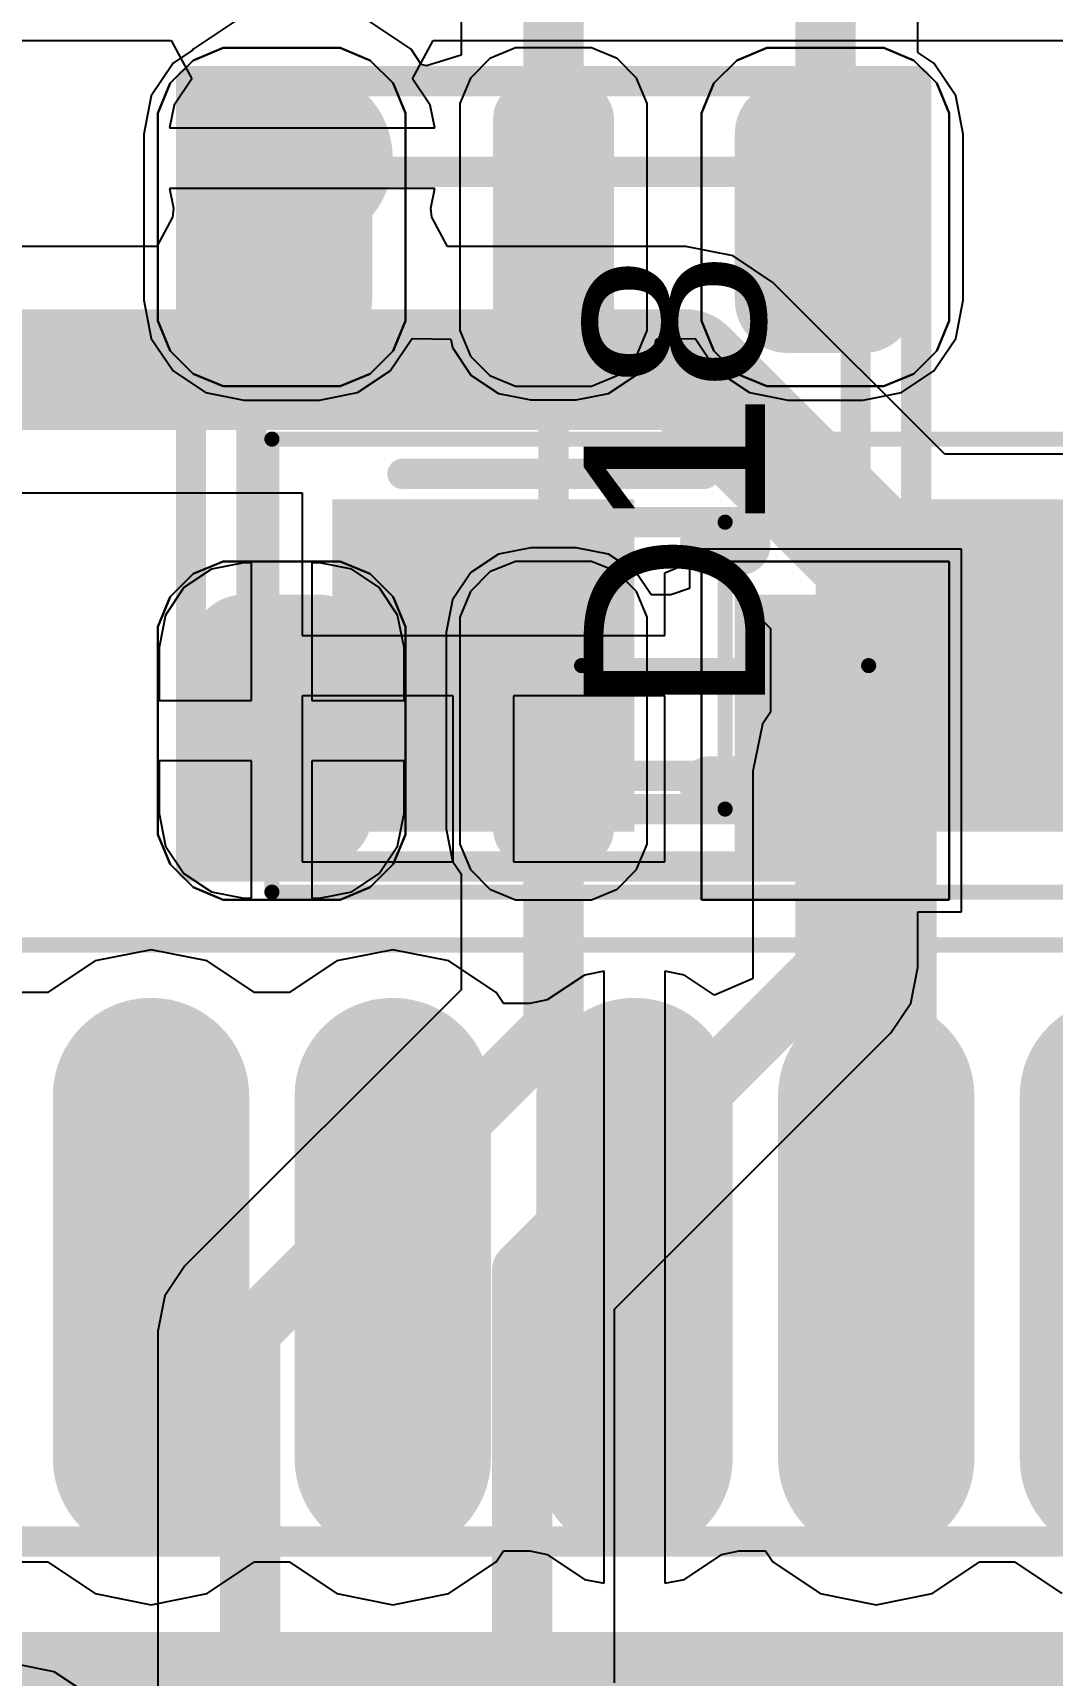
# Model space of a CAD drawing. Header units: inches. Extents: x -0.1 to 84.5, y -0.1 to 23.7.
# Drawn here: x 40.31 to 43.68, y 12.66 to 18.09 of the extents above; entities that cross this region are included whole.
import ezdxf

# ---------------------------------------------------------------- set-up
doc = ezdxf.new("R2010")
doc.units = ezdxf.units.IN
for name, color, linetype in [('Bottom 3D Body', 56, 'Continuous'), ('Bottom Courtyard', 56, 'Continuous'), ('Bottom Layer', 5, 'Continuous'), ('Bottom Overlay', 54, 'Continuous'), ('Bottom Paste', 16, 'Continuous'), ('Bottom Solder', 6, 'Continuous'), ('Top 3D Body', 56, 'Continuous'), ('Top Courtyard', 56, 'Continuous'), ('Top Layer', 1, 'Continuous'), ('Top Overlay', 2, 'Continuous'), ('Top Paste', 8, 'Continuous'), ('Top Solder', 216, 'Continuous'), ('Via Holes', 16, 'Continuous')]:
    doc.layers.add(name, color=color, linetype=linetype)
doc.styles.add('Arial', font='', dxfattribs={"height": 0.2})
doc.styles.get('Arial').set_extended_font_data('Arial')

# ---------------------------------------------------------------- blocks, each defined once
blk = doc.blocks.new('TQFP80P1200X1200X120_44N_B_99')
at = {"layer": 'Bottom Layer'}
h = blk.add_hatch(color=5, dxfattribs=at)
edge = h.paths.add_edge_path()
edge.add_arc((-6.475, 3.2), 0.275, 90, 270)
edge.add_line((-6.475, 2.925), (-5.275, 2.925))
edge.add_arc((-5.275, 3.2), 0.275, 270, 450)
edge.add_line((-5.275, 3.475), (-6.475, 3.475))
h = blk.add_hatch(color=5, dxfattribs=at)
edge = h.paths.add_edge_path()
edge.add_arc((-6.475, 2.4), 0.275, 90, 270)
edge.add_line((-6.475, 2.125), (-5.275, 2.125))
edge.add_arc((-5.275, 2.4), 0.275, 270, 450)
edge.add_line((-5.275, 2.675), (-6.475, 2.675))
h = blk.add_hatch(color=5, dxfattribs=at)
edge = h.paths.add_edge_path()
edge.add_arc((-6.475, 1.6), 0.275, 90, 270)
edge.add_line((-6.475, 1.325), (-5.275, 1.325))
edge.add_arc((-5.275, 1.6), 0.275, 270, 450)
edge.add_line((-5.275, 1.875), (-6.475, 1.875))
h = blk.add_hatch(color=5, dxfattribs=at)
edge = h.paths.add_edge_path()
edge.add_arc((-6.475, 0.8), 0.275, 90, 270)
edge.add_line((-6.475, 0.525), (-5.275, 0.525))
edge.add_arc((-5.275, 0.8), 0.275, 270, 450)
edge.add_line((-5.275, 1.075), (-6.475, 1.075))
h = blk.add_hatch(color=5, dxfattribs=at)
edge = h.paths.add_edge_path()
edge.add_arc((-6.475, 0), 0.275, 90, 270)
edge.add_line((-6.475, -0.275), (-5.275, -0.275))
edge.add_arc((-5.275, 0), 0.275, 270, 450)
edge.add_line((-5.275, 0.275), (-6.475, 0.275))
at = {"layer": 'Bottom Paste'}
h = blk.add_hatch(color=16, dxfattribs=at)
edge = h.paths.add_edge_path()
edge.add_arc((-6.475, 3.2), 0.275, 90, 270)
edge.add_line((-6.475, 2.925), (-5.275, 2.925))
edge.add_arc((-5.275, 3.2), 0.275, 270, 450)
edge.add_line((-5.275, 3.475), (-6.475, 3.475))
h = blk.add_hatch(color=16, dxfattribs=at)
edge = h.paths.add_edge_path()
edge.add_arc((-6.475, 2.4), 0.275, 90, 270)
edge.add_line((-6.475, 2.125), (-5.275, 2.125))
edge.add_arc((-5.275, 2.4), 0.275, 270, 450)
edge.add_line((-5.275, 2.675), (-6.475, 2.675))
h = blk.add_hatch(color=16, dxfattribs=at)
edge = h.paths.add_edge_path()
edge.add_arc((-6.475, 1.6), 0.275, 90, 270)
edge.add_line((-6.475, 1.325), (-5.275, 1.325))
edge.add_arc((-5.275, 1.6), 0.275, 270, 450)
edge.add_line((-5.275, 1.875), (-6.475, 1.875))
h = blk.add_hatch(color=16, dxfattribs=at)
edge = h.paths.add_edge_path()
edge.add_arc((-6.475, 0.8), 0.275, 90, 270)
edge.add_line((-6.475, 0.525), (-5.275, 0.525))
edge.add_arc((-5.275, 0.8), 0.275, 270, 450)
edge.add_line((-5.275, 1.075), (-6.475, 1.075))
h = blk.add_hatch(color=16, dxfattribs=at)
edge = h.paths.add_edge_path()
edge.add_arc((-6.475, 0), 0.275, 90, 270)
edge.add_line((-6.475, -0.275), (-5.275, -0.275))
edge.add_arc((-5.275, 0), 0.275, 270, 450)
edge.add_line((-5.275, 0.275), (-6.475, 0.275))
at = {"layer": 'Bottom Solder'}
h = blk.add_hatch(color=6, dxfattribs=at)
edge = h.paths.add_edge_path()
edge.add_arc((-6.475, 3.2), 0.325, 90, 270)
edge.add_line((-6.475, 2.875), (-5.275, 2.875))
edge.add_arc((-5.275, 3.2), 0.325, 270, 450)
edge.add_line((-5.275, 3.525), (-6.475, 3.525))
h = blk.add_hatch(color=6, dxfattribs=at)
edge = h.paths.add_edge_path()
edge.add_arc((-6.475, 2.4), 0.325, 90, 270)
edge.add_line((-6.475, 2.075), (-5.275, 2.075))
edge.add_arc((-5.275, 2.4), 0.325, 270, 450)
edge.add_line((-5.275, 2.725), (-6.475, 2.725))
h = blk.add_hatch(color=6, dxfattribs=at)
edge = h.paths.add_edge_path()
edge.add_arc((-6.475, 1.6), 0.325, 90, 270)
edge.add_line((-6.475, 1.275), (-5.275, 1.275))
edge.add_arc((-5.275, 1.6), 0.325, 270, 450)
edge.add_line((-5.275, 1.925), (-6.475, 1.925))
h = blk.add_hatch(color=6, dxfattribs=at)
edge = h.paths.add_edge_path()
edge.add_arc((-6.475, 0.8), 0.325, 90, 270)
edge.add_line((-6.475, 0.475), (-5.275, 0.475))
edge.add_arc((-5.275, 0.8), 0.325, 270, 450)
edge.add_line((-5.275, 1.125), (-6.475, 1.125))
h = blk.add_hatch(color=6, dxfattribs=at)
edge = h.paths.add_edge_path()
edge.add_arc((-6.475, 0), 0.325, 90, 270)
edge.add_line((-6.475, -0.325), (-5.275, -0.325))
edge.add_arc((-5.275, 0), 0.325, 270, 450)
edge.add_line((-5.275, 0.325), (-6.475, 0.325))
at = {"layer": 'Bottom 3D Body'}
blk.add_lwpolyline([(-5, -5, 0.1, 0.1, 0), (-5, 5, 0.1, 0.1, 0)], format="xyseb", dxfattribs=at)
at = {"layer": 'Bottom Courtyard'}
blk.add_lwpolyline([(-6.975, -6.975, 0.05, 0.05, 0), (-6.975, 6.975, 0.05, 0.05, 0)], format="xyseb", dxfattribs=at)
at = {"layer": 'Bottom Overlay'}
blk.add_lwpolyline([(-4.6, -4.6, 0.2, 0.2, 0), (-4.6, 4.6, 0.2, 0.2, 0)], format="xyseb", dxfattribs=at)
blk = doc.blocks.new('CAPC0603_1608_55_N_B_101')
at = {"layer": 'Bottom Layer'}
for points in [[(-0.35, 0.5), (-0.35, -0.5), (-1.25, -0.5), (-1.25, 0.5)], [(1.25, 0.5), (1.25, -0.5), (0.35, -0.5), (0.35, 0.5)]]:
    blk.add_hatch(color=5, dxfattribs=at).paths.add_polyline_path(points)
at = {"layer": 'Bottom Paste'}
for points in [[(-0.35, 0.5), (-0.35, -0.5), (-1.25, -0.5), (-1.25, 0.5)], [(1.25, 0.5), (1.25, -0.5), (0.35, -0.5), (0.35, 0.5)]]:
    blk.add_hatch(color=16, dxfattribs=at).paths.add_polyline_path(points)
at = {"layer": 'Bottom Solder'}
for points in [[(-0.3, 0.55), (-0.3, -0.55), (-1.3, -0.55), (-1.3, 0.55)], [(1.3, 0.55), (1.3, -0.55), (0.3, -0.55), (0.3, 0.55)]]:
    blk.add_hatch(color=6, dxfattribs=at).paths.add_polyline_path(points)
at = {"layer": 'Bottom Overlay'}
for points in [[(-0.05, 0.4, 0.2, 0.2, 0), (0.05, 0.4, 0.2, 0.2, 0)], [(-0.05, -0.4, 0.2, 0.2, 0), (0.05, -0.4, 0.2, 0.2, 0)]]:
    blk.add_lwpolyline(points, format="xyseb", dxfattribs=at)
for points in [[(-0.1, 0.4, 0.1, 0.1, 1), (0, 0.4, 0.1, 0.1, 1)], [(0, 0.4, 0.1, 0.1, 1), (0.1, 0.4, 0.1, 0.1, 1)], [(-0.1, -0.4, 0.1, 0.1, 1), (0, -0.4, 0.1, 0.1, 1)], [(0, -0.4, 0.1, 0.1, 1), (0.1, -0.4, 0.1, 0.1, 1)]]:
    blk.add_lwpolyline(points, format="xyseb", close=True, dxfattribs=at)
at = {"layer": 'Top 3D Body'}
for points in [[(-0.875, 0.475, 0.1, 0.1, 0), (0.875, 0.475, 0.1, 0.1, 0)], [(-0.875, -0.475, 0.1, 0.1, 0), (-0.875, 0.475, 0.1, 0.1, 0)], [(0.875, -0.475, 0.1, 0.1, 0), (0.875, 0.475, 0.1, 0.1, 0)], [(-0.875, -0.475, 0.1, 0.1, 0), (0.875, -0.475, 0.1, 0.1, 0)]]:
    blk.add_lwpolyline(points, format="xyseb", dxfattribs=at)
for points in [[(-0.9, 0.475, 0.05, 0.05, 1), (-0.85, 0.475, 0.05, 0.05, 1)], [(-0.9, 0.475, 0.05, 0.05, 1), (-0.85, 0.475, 0.05, 0.05, 1)], [(0.85, 0.475, 0.05, 0.05, 1), (0.9, 0.475, 0.05, 0.05, 1)], [(0.85, 0.475, 0.05, 0.05, 1), (0.9, 0.475, 0.05, 0.05, 1)], [(-0.9, -0.475, 0.05, 0.05, 1), (-0.85, -0.475, 0.05, 0.05, 1)], [(-0.9, -0.475, 0.05, 0.05, 1), (-0.85, -0.475, 0.05, 0.05, 1)], [(0.85, -0.475, 0.05, 0.05, 1), (0.9, -0.475, 0.05, 0.05, 1)], [(0.85, -0.475, 0.05, 0.05, 1), (0.9, -0.475, 0.05, 0.05, 1)]]:
    blk.add_lwpolyline(points, format="xyseb", close=True, dxfattribs=at)
at = {"layer": 'Top Courtyard'}
for points in [[(-1.5, 0.75, 0.05, 0.05, 0), (1.5, 0.75, 0.05, 0.05, 0)], [(-1.5, -0.75, 0.05, 0.05, 0), (-1.5, 0.75, 0.05, 0.05, 0)], [(1.5, -0.75, 0.05, 0.05, 0), (1.5, 0.75, 0.05, 0.05, 0)], [(0, -0.475, 0.05, 0.05, 0), (0, 0.475, 0.05, 0.05, 0)], [(-0.475, 0, 0.05, 0.05, 0), (0.475, 0, 0.05, 0.05, 0)], [(-1.5, -0.75, 0.05, 0.05, 0), (1.5, -0.75, 0.05, 0.05, 0)]]:
    blk.add_lwpolyline(points, format="xyseb", dxfattribs=at)
for points in [[(-1.5125, 0.75, 0.025, 0.025, 1), (-1.4875, 0.75, 0.025, 0.025, 1)], [(-1.5125, 0.75, 0.025, 0.025, 1), (-1.4875, 0.75, 0.025, 0.025, 1)], [(1.4875, 0.75, 0.025, 0.025, 1), (1.5125, 0.75, 0.025, 0.025, 1)], [(1.4875, 0.75, 0.025, 0.025, 1), (1.5125, 0.75, 0.025, 0.025, 1)], [(-0.0125, 0.475, 0.025, 0.025, 1), (0.0125, 0.475, 0.025, 0.025, 1)], [(-0.4875, 0, 0.025, 0.025, 1), (-0.4625, 0, 0.025, 0.025, 1)], [(0.4625, 0, 0.025, 0.025, 1), (0.4875, 0, 0.025, 0.025, 1)], [(-0.0125, -0.475, 0.025, 0.025, 1), (0.0125, -0.475, 0.025, 0.025, 1)], [(-1.5125, -0.75, 0.025, 0.025, 1), (-1.4875, -0.75, 0.025, 0.025, 1)], [(-1.5125, -0.75, 0.025, 0.025, 1), (-1.4875, -0.75, 0.025, 0.025, 1)], [(1.4875, -0.75, 0.025, 0.025, 1), (1.5125, -0.75, 0.025, 0.025, 1)], [(1.4875, -0.75, 0.025, 0.025, 1), (1.5125, -0.75, 0.025, 0.025, 1)]]:
    blk.add_lwpolyline(points, format="xyseb", close=True, dxfattribs=at)
blk = doc.blocks.new('APA_RGB_LED_2020_122')
at = {"layer": 'Top Layer'}
h = blk.add_hatch(color=1, dxfattribs=at)
edge = h.paths.add_edge_path()
edge.add_arc((-1.125, 1.025), 0.125, 90, 180)
edge.add_line((-1.25, 1.025), (-1.25, 0.775))
edge.add_arc((-1.125, 0.775), 0.125, 180, 270)
edge.add_line((-1.125, 0.65), (-0.575, 0.65))
edge.add_arc((-0.575, 0.775), 0.125, 270, 360)
edge.add_line((-0.45, 0.775), (-0.45, 1.025))
edge.add_arc((-0.575, 1.025), 0.125, 0, 90)
edge.add_line((-0.575, 1.15), (-1.125, 1.15))
h = blk.add_hatch(color=1, dxfattribs=at)
edge = h.paths.add_edge_path()
edge.add_arc((0.575, 1.025), 0.125, 90, 180)
edge.add_line((0.45, 1.025), (0.45, 0.775))
edge.add_arc((0.575, 0.775), 0.125, 180, 270)
edge.add_line((0.575, 0.65), (1.125, 0.65))
edge.add_arc((1.125, 0.775), 0.125, 270, 360)
edge.add_line((1.25, 0.775), (1.25, 1.025))
edge.add_arc((1.125, 1.025), 0.125, 0, 90)
edge.add_line((1.125, 1.15), (0.575, 1.15))
h = blk.add_hatch(color=1, dxfattribs=at)
edge = h.paths.add_edge_path()
edge.add_arc((-1.175, 0.075), 0.075, 90, 180)
edge.add_line((-1.25, 0.075), (-1.25, -0.075))
edge.add_arc((-1.175, -0.075), 0.075, 180, 270)
edge.add_line((-1.175, -0.15), (-0.525, -0.15))
edge.add_arc((-0.525, -0.075), 0.075, 270, 360)
edge.add_line((-0.45, -0.075), (-0.45, 0.075))
edge.add_arc((-0.525, 0.075), 0.075, 0, 90)
edge.add_line((-0.525, 0.15), (-1.175, 0.15))
h = blk.add_hatch(color=1, dxfattribs=at)
edge = h.paths.add_edge_path()
edge.add_arc((0.525, 0.075), 0.075, 90, 180)
edge.add_line((0.45, 0.075), (0.45, -0.075))
edge.add_arc((0.525, -0.075), 0.075, 180, 270)
edge.add_line((0.525, -0.15), (1.175, -0.15))
edge.add_arc((1.175, -0.075), 0.075, 270, 360)
edge.add_line((1.25, -0.075), (1.25, 0.075))
edge.add_arc((1.175, 0.075), 0.075, 0, 90)
edge.add_line((1.175, 0.15), (0.525, 0.15))
blk.add_hatch(color=1, dxfattribs=at).paths.add_polyline_path([(-1.25, -0.65), (-0.45, -0.65), (-0.45, -1.15), (-1.25, -1.15)])
h = blk.add_hatch(color=1, dxfattribs=at)
edge = h.paths.add_edge_path()
edge.add_arc((0.575, -0.775), 0.125, 90, 180)
edge.add_line((0.45, -0.775), (0.45, -1.025))
edge.add_arc((0.575, -1.025), 0.125, 180, 270)
edge.add_line((0.575, -1.15), (1.125, -1.15))
edge.add_arc((1.125, -1.025), 0.125, 270, 360)
edge.add_line((1.25, -1.025), (1.25, -0.775))
edge.add_arc((1.125, -0.775), 0.125, 0, 90)
edge.add_line((1.125, -0.65), (0.575, -0.65))
at = {"layer": 'Top Paste'}
h = blk.add_hatch(color=8, dxfattribs=at)
edge = h.paths.add_edge_path()
edge.add_arc((-1.125, 1.025), 0.125, 90, 180)
edge.add_line((-1.25, 1.025), (-1.25, 0.775))
edge.add_arc((-1.125, 0.775), 0.125, 180, 270)
edge.add_line((-1.125, 0.65), (-0.575, 0.65))
edge.add_arc((-0.575, 0.775), 0.125, 270, 360)
edge.add_line((-0.45, 0.775), (-0.45, 1.025))
edge.add_arc((-0.575, 1.025), 0.125, 0, 90)
edge.add_line((-0.575, 1.15), (-1.125, 1.15))
h = blk.add_hatch(color=8, dxfattribs=at)
edge = h.paths.add_edge_path()
edge.add_arc((0.575, 1.025), 0.125, 90, 180)
edge.add_line((0.45, 1.025), (0.45, 0.775))
edge.add_arc((0.575, 0.775), 0.125, 180, 270)
edge.add_line((0.575, 0.65), (1.125, 0.65))
edge.add_arc((1.125, 0.775), 0.125, 270, 360)
edge.add_line((1.25, 0.775), (1.25, 1.025))
edge.add_arc((1.125, 1.025), 0.125, 0, 90)
edge.add_line((1.125, 1.15), (0.575, 1.15))
h = blk.add_hatch(color=8, dxfattribs=at)
edge = h.paths.add_edge_path()
edge.add_arc((-1.175, 0.075), 0.075, 90, 180)
edge.add_line((-1.25, 0.075), (-1.25, -0.075))
edge.add_arc((-1.175, -0.075), 0.075, 180, 270)
edge.add_line((-1.175, -0.15), (-0.525, -0.15))
edge.add_arc((-0.525, -0.075), 0.075, 270, 360)
edge.add_line((-0.45, -0.075), (-0.45, 0.075))
edge.add_arc((-0.525, 0.075), 0.075, 0, 90)
edge.add_line((-0.525, 0.15), (-1.175, 0.15))
h = blk.add_hatch(color=8, dxfattribs=at)
edge = h.paths.add_edge_path()
edge.add_arc((0.525, 0.075), 0.075, 90, 180)
edge.add_line((0.45, 0.075), (0.45, -0.075))
edge.add_arc((0.525, -0.075), 0.075, 180, 270)
edge.add_line((0.525, -0.15), (1.175, -0.15))
edge.add_arc((1.175, -0.075), 0.075, 270, 360)
edge.add_line((1.25, -0.075), (1.25, 0.075))
edge.add_arc((1.175, 0.075), 0.075, 0, 90)
edge.add_line((1.175, 0.15), (0.525, 0.15))
blk.add_hatch(color=8, dxfattribs=at).paths.add_polyline_path([(-1.25, -0.65), (-0.45, -0.65), (-0.45, -1.15), (-1.25, -1.15)])
h = blk.add_hatch(color=8, dxfattribs=at)
edge = h.paths.add_edge_path()
edge.add_arc((0.575, -0.775), 0.125, 90, 180)
edge.add_line((0.45, -0.775), (0.45, -1.025))
edge.add_arc((0.575, -1.025), 0.125, 180, 270)
edge.add_line((0.575, -1.15), (1.125, -1.15))
edge.add_arc((1.125, -1.025), 0.125, 270, 360)
edge.add_line((1.25, -1.025), (1.25, -0.775))
edge.add_arc((1.125, -0.775), 0.125, 0, 90)
edge.add_line((1.125, -0.65), (0.575, -0.65))
at = {"layer": 'Top Solder'}
h = blk.add_hatch(color=216, dxfattribs=at)
edge = h.paths.add_edge_path()
edge.add_arc((-1.125, 1.025), 0.175, 90, 180)
edge.add_line((-1.3, 1.025), (-1.3, 0.775))
edge.add_arc((-1.125, 0.775), 0.175, 180, 270)
edge.add_line((-1.125, 0.6), (-0.575, 0.6))
edge.add_arc((-0.575, 0.775), 0.175, 270, 360)
edge.add_line((-0.4, 0.775), (-0.4, 1.025))
edge.add_arc((-0.575, 1.025), 0.175, 0, 90)
edge.add_line((-0.575, 1.2), (-1.125, 1.2))
h = blk.add_hatch(color=216, dxfattribs=at)
edge = h.paths.add_edge_path()
edge.add_arc((0.575, 1.025), 0.175, 90, 180)
edge.add_line((0.4, 1.025), (0.4, 0.775))
edge.add_arc((0.575, 0.775), 0.175, 180, 270)
edge.add_line((0.575, 0.6), (1.125, 0.6))
edge.add_arc((1.125, 0.775), 0.175, 270, 360)
edge.add_line((1.3, 0.775), (1.3, 1.025))
edge.add_arc((1.125, 1.025), 0.175, 0, 90)
edge.add_line((1.125, 1.2), (0.575, 1.2))
h = blk.add_hatch(color=216, dxfattribs=at)
edge = h.paths.add_edge_path()
edge.add_arc((-1.175, 0.075), 0.125, 90, 180)
edge.add_line((-1.3, 0.075), (-1.3, -0.075))
edge.add_arc((-1.175, -0.075), 0.125, 180, 270)
edge.add_line((-1.175, -0.2), (-0.525, -0.2))
edge.add_arc((-0.525, -0.075), 0.125, 270, 360)
edge.add_line((-0.4, -0.075), (-0.4, 0.075))
edge.add_arc((-0.525, 0.075), 0.125, 0, 90)
edge.add_line((-0.525, 0.2), (-1.175, 0.2))
h = blk.add_hatch(color=216, dxfattribs=at)
edge = h.paths.add_edge_path()
edge.add_arc((0.525, 0.075), 0.125, 90, 180)
edge.add_line((0.4, 0.075), (0.4, -0.075))
edge.add_arc((0.525, -0.075), 0.125, 180, 270)
edge.add_line((0.525, -0.2), (1.175, -0.2))
edge.add_arc((1.175, -0.075), 0.125, 270, 360)
edge.add_line((1.3, -0.075), (1.3, 0.075))
edge.add_arc((1.175, 0.075), 0.125, 0, 90)
edge.add_line((1.175, 0.2), (0.525, 0.2))
blk.add_hatch(color=216, dxfattribs=at).paths.add_polyline_path([(-1.3, -0.6), (-0.4, -0.6), (-0.4, -1.2), (-1.3, -1.2)])
h = blk.add_hatch(color=216, dxfattribs=at)
edge = h.paths.add_edge_path()
edge.add_arc((0.575, -0.775), 0.175, 90, 180)
edge.add_line((0.4, -0.775), (0.4, -1.025))
edge.add_arc((0.575, -1.025), 0.175, 180, 270)
edge.add_line((0.575, -1.2), (1.125, -1.2))
edge.add_arc((1.125, -1.025), 0.175, 270, 360)
edge.add_line((1.3, -1.025), (1.3, -0.775))
edge.add_arc((1.125, -0.775), 0.175, 0, 90)
edge.add_line((1.125, -0.6), (0.575, -0.6))
at = {"layer": 'Top 3D Body'}
for points in [[(-1, 1, 0.1, 0.1, 0), (1, 1, 0.1, 0.1, 0)], [(-1, 1, 0.1, 0.1, 0), (-1, -1, 0.1, 0.1, 0)], [(1, 1, 0.1, 0.1, 0), (1, -1, 0.1, 0.1, 0)], [(-1, -1, 0.1, 0.1, 0), (1, -1, 0.1, 0.1, 0)]]:
    blk.add_lwpolyline(points, format="xyseb", dxfattribs=at)
for points in [[(-1.025, 1, 0.05, 0.05, 1), (-0.975, 1, 0.05, 0.05, 1)], [(-1.025, 1, 0.05, 0.05, 1), (-0.975, 1, 0.05, 0.05, 1)], [(0.975, 1, 0.05, 0.05, 1), (1.025, 1, 0.05, 0.05, 1)], [(0.975, 1, 0.05, 0.05, 1), (1.025, 1, 0.05, 0.05, 1)], [(-1.025, -1, 0.05, 0.05, 1), (-0.975, -1, 0.05, 0.05, 1)], [(-1.025, -1, 0.05, 0.05, 1), (-0.975, -1, 0.05, 0.05, 1)], [(0.975, -1, 0.05, 0.05, 1), (1.025, -1, 0.05, 0.05, 1)], [(0.975, -1, 0.05, 0.05, 1), (1.025, -1, 0.05, 0.05, 1)]]:
    blk.add_lwpolyline(points, format="xyseb", close=True, dxfattribs=at)
at = {"layer": 'Top Courtyard'}
for points in [[(-1.3, 1.2, 0.1, 0.1, 0), (-1.3, -1.2, 0.1, 0.1, 0)], [(-1.3, 1.2, 0.1, 0.1, 0), (1.3, 1.2, 0.1, 0.1, 0)], [(1.3, 1.2, 0.1, 0.1, 0), (1.3, -1.2, 0.1, 0.1, 0)], [(0, 0.5, 0.1, 0.1, 0), (0, -0.5, 0.1, 0.1, 0)], [(-0.5, 0, 0.1, 0.1, 0), (0.5, 0, 0.1, 0.1, 0)], [(-1.3, -1.2, 0.1, 0.1, 0), (1.3, -1.2, 0.1, 0.1, 0)]]:
    blk.add_lwpolyline(points, format="xyseb", dxfattribs=at)
for points in [[(-1.325, 1.2, 0.05, 0.05, 1), (-1.275, 1.2, 0.05, 0.05, 1)], [(-1.325, 1.2, 0.05, 0.05, 1), (-1.275, 1.2, 0.05, 0.05, 1)], [(1.275, 1.2, 0.05, 0.05, 1), (1.325, 1.2, 0.05, 0.05, 1)], [(1.275, 1.2, 0.05, 0.05, 1), (1.325, 1.2, 0.05, 0.05, 1)], [(-0.025, 0.5, 0.05, 0.05, 1), (0.025, 0.5, 0.05, 0.05, 1)], [(-0.525, 0, 0.05, 0.05, 1), (-0.475, 0, 0.05, 0.05, 1)], [(0.475, 0, 0.05, 0.05, 1), (0.525, 0, 0.05, 0.05, 1)], [(-0.025, -0.5, 0.05, 0.05, 1), (0.025, -0.5, 0.05, 0.05, 1)], [(-1.325, -1.2, 0.05, 0.05, 1), (-1.275, -1.2, 0.05, 0.05, 1)], [(-1.325, -1.2, 0.05, 0.05, 1), (-1.275, -1.2, 0.05, 0.05, 1)], [(1.275, -1.2, 0.05, 0.05, 1), (1.325, -1.2, 0.05, 0.05, 1)], [(1.275, -1.2, 0.05, 0.05, 1), (1.325, -1.2, 0.05, 0.05, 1)]]:
    blk.add_lwpolyline(points, format="xyseb", close=True, dxfattribs=at)
at = {"layer": 'Top Overlay'}
for p, q in [((-1.2929, 1.2689), (-1.1937, 1.31)), ((-1.1937, 1.31), (-1.14, 1.31)), ((-1.14, 1.31), (-1.14, 1.31)), ((-1.14, 1.31), (-0.56, 1.31)), ((-0.56, 1.31), (-0.5063, 1.31)), ((-0.5063, 1.31), (-0.4071, 1.2689)), ((0.4071, 1.2689), (0.5063, 1.31)), ((0.5063, 1.31), (0.56, 1.31)), ((0.56, 1.31), (0.56, 1.31)), ((0.56, 1.31), (1.14, 1.31)), ((1.14, 1.31), (1.1937, 1.31)), ((1.1937, 1.31), (1.2929, 1.2689)), ((-1.3689, 1.1929), (-1.2929, 1.2689)), ((-0.4071, 1.2689), (-0.3311, 1.1929)), ((0.3311, 1.1929), (0.4071, 1.2689)), ((1.2929, 1.2689), (1.3689, 1.1929)), ((-1.41, 1.0937), (-1.3689, 1.1929)), ((-0.3311, 1.1929), (-0.29, 1.0937)), ((0.29, 1.0937), (0.3311, 1.1929)), ((1.3689, 1.1929), (1.41, 1.0937)), ((-1.41, 1.04), (-1.41, 1.0937)), ((-0.29, 1.0937), (-0.29, 1.04)), ((0.29, 1.04), (0.29, 1.0937)), ((1.41, 1.0937), (1.41, 1.04)), ((-1.41, 0.76), (-1.41, 1.04)), ((-0.29, 1.04), (-0.29, 1.04)), ((-0.29, 1.04), (-0.29, 0.76)), ((0.29, 0.76), (0.29, 1.04)), ((1.41, 1.04), (1.41, 1.04)), ((1.41, 1.04), (1.41, 0.76)), ((-1.41, 0.76), (-1.41, 0.76)), ((-1.41, 0.7063), (-1.41, 0.76)), ((-0.29, 0.76), (-0.29, 0.7063)), ((0.29, 0.76), (0.29, 0.76)), ((0.29, 0.7063), (0.29, 0.76)), ((1.41, 0.76), (1.41, 0.7063)), ((-1.3689, 0.6071), (-1.41, 0.7063)), ((-0.29, 0.7063), (-0.3311, 0.6071)), ((0.3311, 0.6071), (0.29, 0.7063)), ((1.41, 0.7063), (1.3689, 0.6071)), ((-1.2929, 0.5311), (-1.3689, 0.6071)), ((-0.3311, 0.6071), (-0.4071, 0.5311)), ((0.4071, 0.5311), (0.3311, 0.6071)), ((1.3689, 0.6071), (1.2929, 0.5311)), ((-1.1937, 0.49), (-1.2929, 0.5311)), ((-1.14, 0.49), (-1.1937, 0.49)), ((-0.56, 0.49), (-1.14, 0.49)), ((-0.5063, 0.49), (-0.56, 0.49)), ((-0.56, 0.49), (-0.56, 0.49)), ((-0.4071, 0.5311), (-0.5063, 0.49)), ((0.5063, 0.49), (0.4071, 0.5311)), ((0.56, 0.49), (0.5063, 0.49)), ((1.14, 0.49), (0.56, 0.49)), ((1.1937, 0.49), (1.14, 0.49)), ((1.14, 0.49), (1.14, 0.49)), ((1.2929, 0.5311), (1.1937, 0.49)), ((-1.3103, 0.275), (-1.375, 0.2103)), ((-1.2258, 0.31), (-1.3103, 0.275)), ((-1.18, 0.31), (-1.2258, 0.31)), ((-0.52, 0.31), (-1.18, 0.31)), ((-0.4743, 0.31), (-0.52, 0.31)), ((-0.52, 0.31), (-0.52, 0.31)), ((-0.3897, 0.275), (-0.4743, 0.31)), ((-0.325, 0.2103), (-0.3897, 0.275)), ((0.3897, 0.275), (0.325, 0.2103)), ((0.4742, 0.31), (0.3897, 0.275)), ((0.52, 0.31), (0.4742, 0.31)), ((1.18, 0.31), (0.52, 0.31)), ((1.2258, 0.31), (1.18, 0.31)), ((1.18, 0.31), (1.18, 0.31)), ((1.3103, 0.275), (1.2258, 0.31)), ((1.375, 0.2103), (1.3103, 0.275)), ((-1.375, 0.2103), (-1.41, 0.1258)), ((-0.29, 0.1258), (-0.325, 0.2103)), ((0.325, 0.2103), (0.29, 0.1258)), ((1.41, 0.1258), (1.375, 0.2103)), ((-1.41, 0.1258), (-1.41, 0.08)), ((-0.29, 0.08), (-0.29, 0.1258)), ((0.29, 0.1258), (0.29, 0.08)), ((1.41, 0.08), (1.41, 0.1258)), ((-1.41, 0.08), (-1.41, -0.08)), ((-1.41, 0.08), (-1.41, 0.08)), ((-0.29, -0.08), (-0.29, 0.08)), ((0.29, 0.08), (0.29, -0.08)), ((0.29, 0.08), (0.29, 0.08)), ((1.41, -0.08), (1.41, 0.08)), ((-1.41, -0.08), (-1.41, -0.1257)), ((-0.29, -0.1257), (-0.29, -0.08)), ((-0.29, -0.08), (-0.29, -0.08)), ((0.29, -0.08), (0.29, -0.1257)), ((1.41, -0.1257), (1.41, -0.08)), ((1.41, -0.08), (1.41, -0.08)), ((-1.41, -0.1257), (-1.375, -0.2103)), ((-0.325, -0.2103), (-0.29, -0.1257)), ((0.29, -0.1257), (0.325, -0.2103)), ((1.375, -0.2103), (1.41, -0.1257)), ((-1.375, -0.2103), (-1.3103, -0.275)), ((-0.3897, -0.275), (-0.325, -0.2103)), ((0.325, -0.2103), (0.3897, -0.275)), ((1.3103, -0.275), (1.375, -0.2103)), ((-1.3103, -0.275), (-1.2258, -0.31)), ((-1.2258, -0.31), (-1.18, -0.31)), ((-1.18, -0.31), (-1.18, -0.31)), ((-1.18, -0.31), (-0.52, -0.31)), ((-0.52, -0.31), (-0.4743, -0.31)), ((-0.4743, -0.31), (-0.3897, -0.275)), ((0.3897, -0.275), (0.4742, -0.31)), ((0.4742, -0.31), (0.52, -0.31)), ((0.52, -0.31), (0.52, -0.31)), ((0.52, -0.31), (1.18, -0.31)), ((1.18, -0.31), (1.2258, -0.31)), ((1.2258, -0.31), (1.3103, -0.275)), ((-1.41, -1.31), (-1.41, -0.49)), ((-1.41, -0.49), (-0.29, -0.49)), ((-0.29, -0.49), (-0.29, -1.31)), ((0.3311, -0.6071), (0.4071, -0.5311)), ((0.4071, -0.5311), (0.5063, -0.49)), ((0.5063, -0.49), (0.56, -0.49)), ((0.56, -0.49), (0.56, -0.49)), ((0.56, -0.49), (1.14, -0.49)), ((1.14, -0.49), (1.1937, -0.49)), ((1.1937, -0.49), (1.2929, -0.5311)), ((1.2929, -0.5311), (1.3689, -0.6071)), ((0.29, -0.7063), (0.3311, -0.6071)), ((1.3689, -0.6071), (1.41, -0.7063)), ((0.29, -0.76), (0.29, -0.7063)), ((1.41, -0.7063), (1.41, -0.76)), ((0.29, -1.04), (0.29, -0.76)), ((1.41, -0.76), (1.41, -0.76)), ((1.41, -0.76), (1.41, -1.04)), ((0.29, -1.04), (0.29, -1.04)), ((0.29, -1.0937), (0.29, -1.04)), ((1.41, -1.04), (1.41, -1.0937)), ((0.3311, -1.1929), (0.29, -1.0937)), ((1.41, -1.0937), (1.3689, -1.1929)), ((0.4071, -1.2689), (0.3311, -1.1929)), ((1.3689, -1.1929), (1.2929, -1.2689)), ((0.5063, -1.31), (0.4071, -1.2689)), ((1.2929, -1.2689), (1.1937, -1.31)), ((-0.29, -1.31), (-1.41, -1.31)), ((0.56, -1.31), (0.5063, -1.31)), ((1.14, -1.31), (0.56, -1.31)), ((1.1937, -1.31), (1.14, -1.31)), ((1.14, -1.31), (1.14, -1.31))]:
    blk.add_line(p, q, dxfattribs=at)
at = {"layer": 'Top Courtyard', "style": 'Arial'}
blk.add_text('D18', height=0.6, dxfattribs=at).set_placement((-0.8, -0.7))

msp = doc.modelspace()

# ---------------------------------------------------------------- hatches: boundary and pattern name
at = {"layer": 'Bottom Layer'}
h = msp.add_hatch(color=5, dxfattribs=at)
edge = h.paths.add_edge_path()
edge.add_arc((41.2, 17.68), 0.3, 0, 360)
at = {"layer": 'Top Layer'}
h = msp.add_hatch(color=1, dxfattribs=at)
edge = h.paths.add_edge_path()
edge.add_arc((41.2, 17.68), 0.3, 0, 360)
at = {"layer": 'Via Holes'}
h = msp.add_hatch(color=7, dxfattribs=at)
edge = h.paths.add_edge_path()
edge.add_arc((41.2, 17.68), 0.15, 0, 360)

# ---------------------------------------------------------------- linework, layer by layer
at = {"layer": 'Bottom Layer'}
for p, q in [((36.33, 18.07), (40.7666, 18.07)), ((40.7666, 18.07), (40.8345, 17.943)), ((41.5654, 17.943), (41.6333, 18.07)), ((41.6333, 18.07), (49.38, 18.07)), ((40.8345, 17.943), (40.7761, 17.8556)), ((41.6239, 17.8556), (41.5654, 17.943)), ((40.7761, 17.8556), (40.761, 17.78)), ((41.6389, 17.78), (41.6239, 17.8556)), ((40.761, 17.78), (41.6389, 17.78)), ((41.6389, 17.58), (40.761, 17.58)), ((40.761, 17.58), (40.774, 17.5148)), ((41.6259, 17.5148), (41.6389, 17.58)), ((40.774, 17.5148), (40.7708, 17.4843)), ((41.6291, 17.4843), (41.6259, 17.5148)), ((40.7708, 17.4843), (40.7193, 17.3878)), ((41.6807, 17.3878), (41.6291, 17.4843)), ((40.7193, 17.3878), (40.2289, 17.3878)), ((42.47, 17.3878), (41.6807, 17.3878)), ((42.6261, 17.3568), (42.47, 17.3878)), ((42.47, 17.3878), (42.47, 17.3878)), ((42.7584, 17.2684), (42.6261, 17.3568)), ((43.3268, 16.7), (42.7584, 17.2684)), ((44.05, 16.7), (43.3268, 16.7)), ((40.06, 16.5722), (41.2, 16.5722)), ((41.2, 16.5722), (41.2, 16.1)), ((42.4, 16.3073), (42.5173, 16.3559)), ((42.5173, 16.3559), (42.75, 16.1232)), ((42.4, 16.1), (42.4, 16.3073)), ((41.2, 16.1), (41.8, 16.1)), ((41.8, 16.1), (42.4, 16.1)), ((42.75, 16.1232), (42.75, 15.8461)), ((41.7, 15.9), (41.2, 15.9)), ((41.2, 15.9), (41.2, 15.35)), ((41.7, 15.35), (41.7, 15.9)), ((42.4, 15.9), (41.9, 15.9)), ((41.9, 15.9), (41.9, 15.35)), ((42.4, 15.35), (42.4, 15.9)), ((42.75, 15.8461), (42.7232, 15.8061)), ((42.7232, 15.8061), (42.6922, 15.65)), ((42.6922, 15.65), (42.6922, 15.65)), ((42.6922, 15.65), (42.6922, 14.9652)), ((41.2, 15.35), (41.7, 15.35)), ((41.9, 15.35), (42.4, 15.35)), ((40.5147, 15.0225), (40.3576, 14.9175)), ((40.7, 15.0593), (40.5147, 15.0225)), ((40.8854, 15.0225), (40.7, 15.0593)), ((41.0425, 14.9175), (40.8854, 15.0225)), ((41.3147, 15.0225), (41.1576, 14.9175)), ((41.5, 15.0593), (41.3147, 15.0225)), ((41.6854, 15.0225), (41.5, 15.0593)), ((41.8425, 14.9175), (41.6854, 15.0225)), ((42.1342, 14.9754), (42.0114, 14.8933)), ((42.2, 14.9885), (42.1342, 14.9754)), ((42.2, 13.975), (42.2, 14.9885)), ((42.4658, 14.9754), (42.4, 14.9885)), ((42.4, 14.9885), (42.4, 13.975)), ((42.5652, 14.909), (42.4658, 14.9754)), ((42.6904, 14.9635), (42.5652, 14.909)), ((42.6922, 14.9652), (42.6904, 14.9635)), ((40.3576, 14.9175), (40.2425, 14.9175)), ((41.1576, 14.9175), (41.0425, 14.9175)), ((41.8666, 14.8814), (41.8425, 14.9175)), ((41.9536, 14.8814), (41.8666, 14.8814)), ((42.0114, 14.8933), (41.9536, 14.8814)), ((42.2, 12.9616), (42.2, 13.975)), ((42.4, 13.975), (42.4, 12.9616)), ((41.8425, 13.0326), (41.8666, 13.0687)), ((41.8666, 13.0687), (41.9536, 13.0687)), ((41.9536, 13.0687), (42.0114, 13.0567)), ((42.0114, 13.0567), (42.1342, 12.9747)), ((42.4658, 12.9747), (42.5887, 13.0567)), ((42.5887, 13.0567), (42.6464, 13.0687)), ((42.6464, 13.0687), (42.7334, 13.0687)), ((42.7334, 13.0687), (42.7576, 13.0326)), ((40.2425, 13.0326), (40.3576, 13.0326)), ((40.3576, 13.0326), (40.5147, 12.9276)), ((40.8854, 12.9276), (41.0425, 13.0326)), ((41.0425, 13.0326), (41.1576, 13.0326)), ((41.1576, 13.0326), (41.3147, 12.9276)), ((41.6854, 12.9276), (41.8425, 13.0326)), ((42.7576, 13.0326), (42.9147, 12.9276)), ((43.2853, 12.9276), (43.4425, 13.0326)), ((43.4425, 13.0326), (43.5576, 13.0326)), ((43.5576, 13.0326), (43.7147, 12.9276)), ((42.1342, 12.9747), (42.2, 12.9616)), ((42.4, 12.9616), (42.4658, 12.9747)), ((40.5147, 12.9276), (40.7, 12.8907)), ((40.7, 12.8907), (40.8854, 12.9276)), ((41.3147, 12.9276), (41.5, 12.8907)), ((41.5, 12.8907), (41.6854, 12.9276)), ((42.9147, 12.9276), (43.1, 12.8907)), ((43.1, 12.8907), (43.2853, 12.9276))]:
    msp.add_line(p, q, dxfattribs=at)
for points in [[(40.06, 16.98, 0.4, 0.4, 0), (42.47, 16.98, 0.4, 0.4, 0)], [(42.47, 16.98, 0.4, 0.4, 0), (43.4, 16.05, 0.4, 0.4, 0)], [(43.4, 16, 0.4, 0.4, 0), (43.4, 16.05, 0.4, 0.4, 0)], [(43.1, 15.65, 0.4, 0.4, 0), (43.45, 16, 0.4, 0.4, 0)], [(43.45, 16, 0.4, 0.4, 0), (45.9657, 16, 0.4, 0.4, 0)], [(43.1, 13.975, 0.4, 0.4, 0), (43.1, 15.65, 0.4, 0.4, 0)]]:
    msp.add_lwpolyline(points, format="xyseb", dxfattribs=at)
for points in [[(42.37, 16.98, 0.2, 0.2, 1), (42.57, 16.98, 0.2, 0.2, 1)], [(42.37, 16.98, 0.2, 0.2, 1), (42.57, 16.98, 0.2, 0.2, 1)], [(43.3, 16.05, 0.2, 0.2, 1), (43.5, 16.05, 0.2, 0.2, 1)], [(43.3, 16.05, 0.2, 0.2, 1), (43.5, 16.05, 0.2, 0.2, 1)], [(43.3, 16, 0.2, 0.2, 1), (43.5, 16, 0.2, 0.2, 1)], [(43.35, 16, 0.2, 0.2, 1), (43.55, 16, 0.2, 0.2, 1)], [(43.35, 16, 0.2, 0.2, 1), (43.55, 16, 0.2, 0.2, 1)], [(43, 15.65, 0.2, 0.2, 1), (43.2, 15.65, 0.2, 0.2, 1)], [(43, 15.65, 0.2, 0.2, 1), (43.2, 15.65, 0.2, 0.2, 1)], [(43, 13.975, 0.2, 0.2, 1), (43.2, 13.975, 0.2, 0.2, 1)]]:
    msp.add_lwpolyline(points, format="xyseb", close=True, dxfattribs=at)
at = {"layer": 'Top Layer'}
for p, q in [((43.2379, 18.03), (43.2379, 19)), ((41.7261, 18.4733), (41.7261, 18.0211)), ((41.0049, 18.151), (40.8395, 18.0405)), ((41.5605, 18.0405), (41.3951, 18.151)), ((40.8376, 18.0377), (40.7727, 17.9943)), ((40.8395, 18.0405), (40.8376, 18.0377)), ((41.594, 17.9903), (41.5605, 18.0405)), ((41.7261, 18.0211), (41.6112, 17.9863)), ((43.2913, 17.9943), (43.2379, 18.03)), ((40.7727, 17.9943), (40.7009, 17.8868)), ((41.6112, 17.9863), (41.594, 17.9903)), ((43.3631, 17.8868), (43.2913, 17.9943)), ((40.7009, 17.8868), (40.6756, 17.76)), ((43.3884, 17.76), (43.3631, 17.8868)), ((40.6756, 17.76), (40.6756, 17.21)), ((43.3884, 17.21), (43.3884, 17.76)), ((40.6756, 17.21), (40.7009, 17.0832)), ((43.3631, 17.0832), (43.3884, 17.21)), ((40.7009, 17.0832), (40.7727, 16.9757)), ((41.4913, 16.9757), (41.5626, 17.0823)), ((41.5626, 17.0823), (41.5668, 17.0831)), ((41.5668, 17.0831), (41.6923, 17.0813)), ((41.6923, 17.0813), (41.698, 17.0527)), ((42.366, 17.0527), (42.3717, 17.0813)), ((42.3717, 17.0813), (42.4972, 17.0831)), ((42.4972, 17.0831), (42.5014, 17.0823)), ((42.5014, 17.0823), (42.5727, 16.9757)), ((43.2913, 16.9757), (43.3631, 17.0832)), ((41.698, 17.0527), (41.7587, 16.9617)), ((42.3053, 16.9617), (42.366, 17.0527)), ((40.7727, 16.9757), (40.8802, 16.9039)), ((41.3838, 16.9039), (41.4913, 16.9757)), ((42.5727, 16.9757), (42.6802, 16.9039)), ((43.1838, 16.9039), (43.2913, 16.9757)), ((41.7587, 16.9617), (41.8497, 16.901)), ((42.2143, 16.901), (42.3053, 16.9617)), ((40.8802, 16.9039), (41.007, 16.8786)), ((41.007, 16.8786), (41.257, 16.8786)), ((41.257, 16.8786), (41.3838, 16.9039)), ((41.8497, 16.901), (41.957, 16.8796)), ((41.957, 16.8796), (42.107, 16.8796)), ((42.107, 16.8796), (42.2143, 16.901)), ((42.6802, 16.9039), (42.807, 16.8786)), ((42.807, 16.8786), (43.057, 16.8786)), ((43.057, 16.8786), (43.1838, 16.9039)), ((41.8497, 16.369), (41.7587, 16.3083)), ((41.957, 16.3904), (41.8497, 16.369)), ((42.107, 16.3904), (41.957, 16.3904)), ((42.2143, 16.369), (42.107, 16.3904)), ((42.3053, 16.3083), (42.2143, 16.369)), ((43.382, 16.385), (42.482, 16.385)), ((42.482, 16.385), (42.482, 16.2549)), ((43.382, 15.185), (43.382, 16.385)), ((40.8997, 16.319), (40.8087, 16.2583)), ((41.007, 16.3404), (40.8997, 16.319)), ((41.032, 16.3404), (41.007, 16.3404)), ((41.032, 15.885), (41.032, 16.3404)), ((41.257, 16.3404), (41.232, 16.3404)), ((41.232, 16.3404), (41.232, 15.885)), ((41.3643, 16.319), (41.257, 16.3404)), ((41.4553, 16.2583), (41.3643, 16.319)), ((40.8087, 16.2583), (40.748, 16.1673)), ((41.516, 16.1673), (41.4553, 16.2583)), ((41.7587, 16.3083), (41.698, 16.2173)), ((42.355, 16.2338), (42.3053, 16.3083)), ((41.698, 16.2173), (41.6766, 16.11)), ((42.42, 16.2348), (42.355, 16.2338)), ((42.482, 16.2549), (42.42, 16.2348)), ((40.748, 16.1673), (40.7266, 16.06)), ((41.5374, 16.06), (41.516, 16.1673)), ((41.6766, 16.11), (41.6766, 15.46)), ((40.7266, 16.06), (40.7266, 15.885)), ((41.5374, 15.885), (41.5374, 16.06)), ((40.7266, 15.885), (41.032, 15.885)), ((41.232, 15.885), (41.5374, 15.885)), ((41.032, 15.685), (40.7266, 15.685)), ((40.7266, 15.685), (40.7266, 15.51)), ((41.032, 15.2296), (41.032, 15.685)), ((41.5374, 15.685), (41.232, 15.685)), ((41.232, 15.685), (41.232, 15.2296)), ((41.5374, 15.51), (41.5374, 15.685)), ((40.7266, 15.51), (40.748, 15.4027)), ((41.516, 15.4027), (41.5374, 15.51)), ((41.6766, 15.46), (41.698, 15.3527)), ((40.748, 15.4027), (40.8087, 15.3117)), ((41.4553, 15.3117), (41.516, 15.4027)), ((41.698, 15.3527), (41.7261, 15.3105)), ((40.8087, 15.3117), (40.8997, 15.251)), ((41.3643, 15.251), (41.4553, 15.3117)), ((41.7261, 15.3105), (41.7261, 14.9267)), ((40.8997, 15.251), (41.007, 15.2296)), ((41.007, 15.2296), (41.032, 15.2296)), ((41.232, 15.2296), (41.257, 15.2296)), ((41.257, 15.2296), (41.3643, 15.251)), ((43.2379, 15), (43.2379, 15.185)), ((43.2379, 15.185), (43.382, 15.185)), ((43.2146, 14.8829), (43.2379, 15)), ((41.7261, 14.9267), (40.8117, 14.0123)), ((43.1483, 14.7837), (43.2146, 14.8829)), ((42.2339, 13.8693), (43.1483, 14.7837)), ((43.1483, 14.7837), (43.1483, 14.7837)), ((40.8117, 14.0123), (40.7454, 13.9131)), ((40.7454, 13.9131), (40.7221, 13.796)), ((42.2339, 12.632), (42.2339, 13.8693)), ((40.7221, 13.796), (40.7221, 13.796)), ((40.7221, 13.796), (40.7221, 12.5615)), ((40.3798, 12.6681), (40.253, 12.6934)), ((40.4873, 12.5963), (40.3798, 12.6681))]:
    msp.add_line(p, q, dxfattribs=at)
for points in [[(42.932, 17.485, 0.2, 0.2, 0), (42.932, 19, 0.2, 0.2, 0)], [(42.032, 17.485, 0.2, 0.2, 0), (42.032, 18.6, 0.2, 0.2, 0)], [(42.032, 14.8, 0.2, 0.2, 0), (42.032, 15.785, 0.2, 0.2, 0)], [(42.932, 15, 0.2, 0.2, 0), (42.932, 15.785, 0.2, 0.2, 0)], [(41.928, 13.996, 0.2, 0.2, 0), (42.932, 15, 0.2, 0.2, 0)], [(41.028, 13.796, 0.2, 0.2, 0), (42.032, 14.8, 0.2, 0.2, 0)], [(41.928, 12.087, 0.2, 0.2, 0), (41.928, 13.996, 0.2, 0.2, 0)], [(41.028, 12.087, 0.2, 0.2, 0), (41.028, 13.796, 0.2, 0.2, 0)]]:
    msp.add_lwpolyline(points, format="xyseb", dxfattribs=at)
for points in [[(41.982, 17.485, 0.1, 0.1, 1), (42.082, 17.485, 0.1, 0.1, 1)], [(42.882, 17.485, 0.1, 0.1, 1), (42.982, 17.485, 0.1, 0.1, 1)], [(41.982, 15.785, 0.1, 0.1, 1), (42.082, 15.785, 0.1, 0.1, 1)], [(42.882, 15.785, 0.1, 0.1, 1), (42.982, 15.785, 0.1, 0.1, 1)], [(42.882, 15, 0.1, 0.1, 1), (42.982, 15, 0.1, 0.1, 1)], [(42.882, 15, 0.1, 0.1, 1), (42.982, 15, 0.1, 0.1, 1)], [(41.982, 14.8, 0.1, 0.1, 1), (42.082, 14.8, 0.1, 0.1, 1)], [(41.982, 14.8, 0.1, 0.1, 1), (42.082, 14.8, 0.1, 0.1, 1)], [(41.878, 13.996, 0.1, 0.1, 1), (41.978, 13.996, 0.1, 0.1, 1)], [(41.878, 13.996, 0.1, 0.1, 1), (41.978, 13.996, 0.1, 0.1, 1)], [(40.978, 13.796, 0.1, 0.1, 1), (41.078, 13.796, 0.1, 0.1, 1)], [(40.978, 13.796, 0.1, 0.1, 1), (41.078, 13.796, 0.1, 0.1, 1)]]:
    msp.add_lwpolyline(points, format="xyseb", close=True, dxfattribs=at)
at = {"layer": 'Top Overlay'}
for p, q in [((40.8391, 18.0039), (40.7631, 17.9279)), ((40.9383, 18.045), (40.8391, 18.0039)), ((41.3257, 18.045), (40.9383, 18.045)), ((41.4249, 18.0039), (41.3257, 18.045)), ((41.5009, 17.9279), (41.4249, 18.0039)), ((41.8217, 18.01), (41.757, 17.9453)), ((41.9063, 18.045), (41.8217, 18.01)), ((42.1577, 18.045), (41.9063, 18.045)), ((42.2423, 18.01), (42.1577, 18.045)), ((42.307, 17.9453), (42.2423, 18.01)), ((42.6391, 18.0039), (42.5631, 17.9279)), ((42.7383, 18.045), (42.6391, 18.0039)), ((43.1257, 18.045), (42.7383, 18.045)), ((43.2249, 18.0039), (43.1257, 18.045)), ((43.3009, 17.9279), (43.2249, 18.0039)), ((41.757, 17.9453), (41.722, 17.8608)), ((42.342, 17.8608), (42.307, 17.9453)), ((40.7631, 17.9279), (40.722, 17.8287)), ((41.542, 17.8287), (41.5009, 17.9279)), ((42.5631, 17.9279), (42.522, 17.8287)), ((43.342, 17.8287), (43.3009, 17.9279)), ((41.722, 17.8608), (41.722, 17.815)), ((42.342, 17.815), (42.342, 17.8608)), ((40.722, 17.8287), (40.722, 17.775)), ((41.542, 17.775), (41.542, 17.8287)), ((41.722, 17.815), (41.722, 17.155)), ((42.342, 17.155), (42.342, 17.815)), ((42.522, 17.8287), (42.522, 17.775)), ((43.342, 17.775), (43.342, 17.8287)), ((40.722, 17.775), (40.722, 17.195)), ((41.542, 17.195), (41.542, 17.775)), ((42.522, 17.775), (42.522, 17.195)), ((43.342, 17.195), (43.342, 17.775)), ((40.722, 17.195), (40.722, 17.1413)), ((41.542, 17.1413), (41.542, 17.195)), ((42.522, 17.195), (42.522, 17.1413)), ((43.342, 17.1413), (43.342, 17.195)), ((40.722, 17.1413), (40.7631, 17.0421)), ((41.5009, 17.0421), (41.542, 17.1413)), ((41.722, 17.155), (41.722, 17.1092)), ((42.342, 17.1092), (42.342, 17.155)), ((42.522, 17.1413), (42.5631, 17.0421)), ((43.3009, 17.0421), (43.342, 17.1413)), ((41.722, 17.1092), (41.757, 17.0247)), ((42.307, 17.0247), (42.342, 17.1092)), ((40.7631, 17.0421), (40.8391, 16.9661)), ((41.4249, 16.9661), (41.5009, 17.0421)), ((41.757, 17.0247), (41.8217, 16.96)), ((42.2423, 16.96), (42.307, 17.0247)), ((42.5631, 17.0421), (42.6391, 16.9661)), ((43.2249, 16.9661), (43.3009, 17.0421)), ((40.8391, 16.9661), (40.9383, 16.925)), ((41.3257, 16.925), (41.4249, 16.9661)), ((42.6391, 16.9661), (42.7383, 16.925)), ((43.1257, 16.925), (43.2249, 16.9661)), ((40.9383, 16.925), (41.3257, 16.925)), ((41.8217, 16.96), (41.9063, 16.925)), ((41.9063, 16.925), (42.1577, 16.925)), ((42.1577, 16.925), (42.2423, 16.96)), ((42.7383, 16.925), (43.1257, 16.925)), ((40.9383, 16.345), (40.8391, 16.3039)), ((41.3257, 16.345), (40.9383, 16.345)), ((41.4249, 16.3039), (41.3257, 16.345)), ((41.9063, 16.345), (41.8217, 16.31)), ((42.1577, 16.345), (41.9063, 16.345)), ((42.2423, 16.31), (42.1577, 16.345)), ((43.342, 16.345), (42.522, 16.345)), ((42.522, 16.345), (42.522, 15.225)), ((43.342, 15.225), (43.342, 16.345)), ((40.8391, 16.3039), (40.7631, 16.2279)), ((41.5009, 16.2279), (41.4249, 16.3039)), ((41.8217, 16.31), (41.757, 16.2453)), ((42.307, 16.2453), (42.2423, 16.31)), ((40.7631, 16.2279), (40.722, 16.1287)), ((41.542, 16.1287), (41.5009, 16.2279)), ((41.757, 16.2453), (41.722, 16.1608)), ((42.342, 16.1608), (42.307, 16.2453)), ((41.722, 16.1608), (41.722, 16.115)), ((42.342, 16.115), (42.342, 16.1608)), ((40.722, 16.1287), (40.722, 16.075)), ((41.542, 16.075), (41.542, 16.1287)), ((41.722, 16.115), (41.722, 15.455)), ((42.342, 15.455), (42.342, 16.115)), ((40.722, 16.075), (40.722, 15.495)), ((41.542, 15.495), (41.542, 16.075)), ((40.722, 15.495), (40.722, 15.4413)), ((41.542, 15.4413), (41.542, 15.495)), ((41.722, 15.455), (41.722, 15.4092)), ((42.342, 15.4092), (42.342, 15.455)), ((40.722, 15.4413), (40.7631, 15.3421)), ((41.5009, 15.3421), (41.542, 15.4413)), ((41.722, 15.4092), (41.757, 15.3247)), ((42.307, 15.3247), (42.342, 15.4092)), ((40.7631, 15.3421), (40.8391, 15.2661)), ((41.4249, 15.2661), (41.5009, 15.3421)), ((41.757, 15.3247), (41.8217, 15.26)), ((42.2423, 15.26), (42.307, 15.3247)), ((40.8391, 15.2661), (40.9383, 15.225)), ((40.9383, 15.225), (41.3257, 15.225)), ((41.3257, 15.225), (41.4249, 15.2661)), ((41.8217, 15.26), (41.9063, 15.225)), ((41.9063, 15.225), (42.1577, 15.225)), ((42.1577, 15.225), (42.2423, 15.26)), ((42.522, 15.225), (43.342, 15.225))]:
    msp.add_line(p, q, dxfattribs=at)

# ---------------------------------------------------------------- block references
for name, p, rotation in [('APA_RGB_LED_2020_122', (42.032, 16.635), 90), ('TQFP80P1200X1200X120_44N_B_99', (40.7, 8.1), 270)]:
    msp.add_blockref(name, p, dxfattribs=dict(rotation=rotation))
msp.add_blockref('CAPC0603_1608_55_N_B_101', (42.6, 16))

doc.saveas('drawing.dxf')
